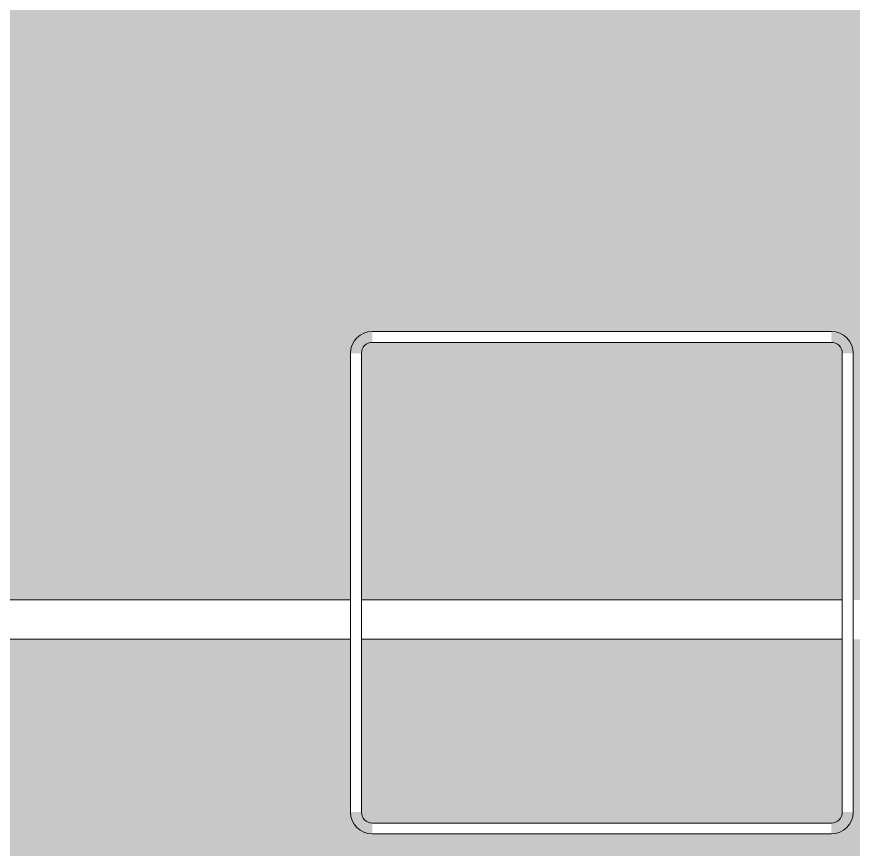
# Model space of a CAD drawing. Header units: inches. Extents: x -1551 to 2054, y 9767 to 12269.
# Drawn here: x 1128.14 to 1141.46, y 11280.94 to 11294.2 of the extents above; entities that cross this region are included whole.
import ezdxf

# ---------------------------------------------------------------- set-up
doc = ezdxf.new("R2010")
doc.units = ezdxf.units.IN
doc.header["$MEASUREMENT"] = 0
for name, color, linetype, lineweight in [('0-1', 7, 'Continuous', 5), ('0-2', 7, 'Continuous', 9), ('A-AREA-PATT-2', 254, 'Continuous', 9), ('A-WALL-1', 7, 'Continuous', 9), ('A-WALL-PATT-1', 8, 'Continuous', 9), ('A-WALL-PATT-2', 253, 'Continuous', 9), ('S-COLS', 52, 'Continuous', 9), ('S-COLS-1', 7, 'Continuous', 9)]:
    doc.layers.add(name, color=color, linetype=linetype, lineweight=lineweight)

# ---------------------------------------------------------------- blocks, each defined once
blk = doc.blocks.new('CTR - 1st Phase - Shell_rvt-1-KEY PLAN - 1ST FLOOR')
at = {"layer": 'A-WALL-PATT-1'}
h = blk.add_hatch(dxfattribs=at)
h.set_pattern_fill('FP_3', color=256, style=0, pattern_type=2)
h.set_pattern_definition([(0, (0, 0), (115.2, 28.8), [4.752, -81.648, 4.752, -81.648, -460.8]), (0, (0, 0), (115.2, 28.8), [-172.8, 4.752, -168.048, 4.752, -81.648, -201.6]), (0, (0, 0), (115.2, 28.8), [-432, 4.752, -52.848, 4.752, -139.248]), (120, (43.2, 14.4), (-82.54153, 85.36613), [4.752, -81.648, 4.752, -81.648, -460.8]), (120, (43.2, 14.4), (-82.54153, 85.36613), [-172.8, 4.752, -168.048, 4.752, -81.648, -201.6]), (120, (43.2, 14.4), (-82.54153, 85.36613), [-432, 4.752, -52.848, 4.752, -139.248]), (240, (57.6, 72), (-32.65847, -114.16613), [4.752, -81.648, 4.752, -81.648, -460.8]), (240, (57.6, 72), (-32.65847, -114.16613), [-172.8, 4.752, -168.048, 4.752, -81.648, -201.6]), (240, (57.6, 72), (-32.65847, -114.16613), [-432, 4.752, -52.848, 4.752, -139.248])])
h.paths.add_polyline_path([(-3403.674, 11284.289), (-3399.824, 11284.289), (-3399.824, 11284.914), (-3409.674, 11284.914), (-3409.674, 11284.289), (-3404.174, 11284.289)], flags=0)
h.paths.add_polyline_path([(-2823.324, 11284.289), (-2809.274, 11284.289), (-2809.274, 11284.914), (-2823.324, 11284.914), (-2823.324, 11284.696)], flags=0)
h.paths.add_polyline_path([(-2849.574, 11284.289), (-2831.324, 11284.289), (-2831.324, 11284.914), (-2849.574, 11284.914)], flags=0)
h.paths.add_polyline_path([(-2831.15, 11284.289), (-2823.498, 11284.289), (-2823.498, 11284.914), (-2831.15, 11284.914), (-2831.15, 11284.575)], flags=0)
h.paths.add_polyline_path([(-2180.97, 11284.289), (-2175.674, 11284.289), (-2175.674, 11284.914), (-2274.224, 11284.914), (-2274.224, 11284.289), (-2248.506, 11284.289)], flags=0)
h.paths.add_polyline_path([(-2922.574, 11284.289), (-2920.574, 11284.289), (-2920.574, 11284.914), (-2945.124, 11284.914), (-2945.124, 11284.289), (-2943.574, 11284.289)], flags=0)
h.paths.add_polyline_path([(-3290.724, 11284.289), (-3281.324, 11284.289), (-3281.324, 11284.914), (-3290.724, 11284.914)], flags=0)
h.paths.add_polyline_path([(-2309.724, 11284.289), (-2309.724, 11284.914), (-2311.974, 11284.914), (-2311.974, 11284.289)], flags=0)
h.paths.add_polyline_path([(-2451.116, 11284.289), (-2444.474, 11284.289), (-2444.474, 11284.914), (-2508.686, 11284.914), (-2508.686, 11284.289)], flags=0)
h.paths.add_polyline_path([(-3161.324, 11284.289), (-3158.324, 11284.289), (-3158.324, 11284.914), (-3161.324, 11284.914)], flags=0)
h.paths.add_polyline_path([(-2408.974, 11284.289), (-2349.474, 11284.289), (-2349.474, 11284.914), (-2408.974, 11284.914)], flags=0)
h.paths.add_polyline_path([(-3150.498, 11284.289), (-3150.498, 11284.914), (-3158.15, 11284.773), (-3158.15, 11284.289)], flags=0)
h.paths.add_polyline_path([(-2773.774, 11284.289), (-2750.724, 11284.289), (-2750.724, 11284.914), (-2773.774, 11284.914)], flags=0)
h.paths.add_polyline_path([(-2518.653, 11284.289), (-2517.561, 11284.448), (-2517.561, 11284.914), (-2542.374, 11284.914), (-2542.374, 11284.289)], flags=0)
h.paths.add_polyline_path([(-2887.074, 11284.289), (-2887.074, 11284.914), (-2912.074, 11284.914), (-2912.074, 11284.289)], flags=0)
h.paths.add_polyline_path([(-2582.124, 11284.289), (-2579.874, 11284.289), (-2579.874, 11284.914), (-2582.124, 11284.914)], flags=0)
h.paths.add_polyline_path([(-3150.324, 11284.289), (-3147.324, 11284.289), (-3147.324, 11284.914), (-3150.324, 11284.914), (-3150.324, 11284.423)], flags=0)
h.paths.add_polyline_path([(-2653.726, 11284.289), (-2617.624, 11284.289), (-2617.624, 11284.914), (-2678.724, 11284.914), (-2678.724, 11284.289)], flags=0)
h.paths.add_polyline_path([(-2706.599, 11284.289), (-2706.599, 11284.914), (-2710.474, 11284.765), (-2710.474, 11284.289)], flags=0)
h.paths.add_polyline_path([(-3021.924, 11284.289), (-3021.924, 11284.914), (-3027.324, 11284.914), (-3027.324, 11284.289), (-3026.324, 11284.289)], flags=0)
h.paths.add_polyline_path([(-2721.262, 11284.289), (-2718.974, 11284.438), (-2718.974, 11284.914), (-2722.849, 11284.914), (-2722.849, 11284.289)], flags=0)
h.paths.add_polyline_path([(-2104.923, 11284.289), (-2104.824, 11284.289), (-2104.824, 11284.914), (-2140.174, 11284.914), (-2140.174, 11284.289), (-2113.433, 11284.289)], flags=0)
at = {"layer": 'A-WALL-PATT-2'}
h = blk.add_hatch(dxfattribs=at)
h.set_pattern_fill('FP_4', color=256, style=0, pattern_type=2)
h.set_pattern_definition([(161.57, (1.8, 1.8), (-14.4010124, -0.0012439), [0, -102.456, 11.376, 0]), (18.43, (-1.8, 1.8), (-14.4010124, 0.0012439), [0, -102.456, 11.376, 0]), (108.43, (1.8, 1.8), (7.1973965, -36.003153), [34.146, -79.686]), (71.57, (-1.8, 1.8), (7.1973965, 36.003153), [34.146, -79.686])])
h.paths.add_polyline_path([(-3404.174, 11278.789), (-3399.824, 11278.789), (-3399.824, 11284.289), (-3404.174, 11284.289), (-3404.174, 11278.818)], flags=0)
h.paths.add_polyline_path([(-3290.724, 11278.789), (-3281.324, 11278.789), (-3281.324, 11284.289), (-3290.724, 11284.289)], flags=0)
h.paths.add_polyline_path([(-2099.324, 11278.789), (-2099.448, 11284.289), (-2140.174, 11284.289), (-2140.174, 11278.789), (-2100.538, 11278.789)], flags=0)
h.paths.add_polyline_path([(-3160.25, 11278.789), (-3147.324, 11278.789), (-3147.324, 11284.289), (-3150.324, 11284.289), (-3150.324, 11281.537), (-3150.498, 11281.537), (-3150.498, 11284.289), (-3158.15, 11284.289), (-3158.15, 11281.537), (-3158.324, 11281.537), (-3158.324, 11284.289), (-3161.324, 11284.289), (-3161.324, 11278.789)], flags=0)
h.paths.add_polyline_path([(-2175.674, 11278.789), (-2175.674, 11284.289), (-2274.224, 11284.289), (-2274.224, 11278.789), (-2180.97, 11278.789)], flags=0)
h.paths.add_polyline_path([(-3027.324, 11278.789), (-3021.924, 11278.897), (-3021.924, 11284.289), (-3027.324, 11284.289)], flags=0)
h.paths.add_polyline_path([(-2945.124, 11278.789), (-2887.074, 11278.789), (-2887.074, 11284.289), (-2945.124, 11284.289)], flags=0)
h.paths.add_polyline_path([(-2849.574, 11278.789), (-2809.274, 11278.789), (-2809.274, 11284.289), (-2823.324, 11284.289), (-2823.324, 11281.537), (-2823.498, 11281.537), (-2823.498, 11284.289), (-2831.15, 11284.289), (-2831.15, 11281.537), (-2831.324, 11281.537), (-2831.324, 11284.289), (-2849.574, 11284.289), (-2849.574, 11281.189)], flags=0)
h.paths.add_polyline_path([(-2311.974, 11278.789), (-2309.724, 11278.789), (-2309.724, 11284.289), (-2311.974, 11284.289), (-2311.974, 11279.539)], flags=0)
h.paths.add_polyline_path([(-2349.474, 11278.789), (-2349.474, 11284.289), (-2408.974, 11284.289), (-2408.974, 11278.789), (-2369.124, 11278.789)], flags=0)
h.paths.add_polyline_path([(-2773.774, 11278.789), (-2750.724, 11278.789), (-2750.724, 11284.289), (-2773.774, 11284.289), (-2773.774, 11279.539)], flags=0)
h.paths.add_polyline_path([(-2444.474, 11278.789), (-2444.474, 11284.289), (-2542.374, 11284.289), (-2542.374, 11278.789), (-2451.116, 11278.789)], flags=0)
h.paths.add_polyline_path([(-2722.849, 11278.789), (-2706.599, 11278.789), (-2706.599, 11284.289), (-2722.849, 11284.289), (-2722.849, 11283.366)], flags=0)
h.paths.add_polyline_path([(-2678.724, 11278.789), (-2617.624, 11278.789), (-2617.624, 11284.289), (-2678.724, 11284.289)], flags=0)
h.paths.add_polyline_path([(-2579.874, 11278.789), (-2579.874, 11284.289), (-2582.124, 11284.289), (-2582.124, 11278.789)], flags=0)
h.paths.add_polyline_path([(-2830.976, 11281.189), (-2830.976, 11281.363), (-2823.672, 11281.363), (-2823.672, 11281.189), (-2826.859, 11281.189)], flags=0)
h.paths.add_polyline_path([(-3155.215, 11281.189), (-3157.976, 11281.189), (-3157.976, 11281.363), (-3150.672, 11281.363), (-3150.672, 11281.189)], flags=0)
at = {"layer": 'A-WALL-1'}
for p, q in [((-2831.324, 11284.914), (-2849.574, 11284.914)), ((-2823.498, 11284.914), (-2831.15, 11284.914)), ((-2831.324, 11284.289), (-2849.574, 11284.289)), ((-2823.498, 11284.289), (-2831.15, 11284.289))]:
    blk.add_line(p, q, dxfattribs=at)
blk = doc.blocks.new('HSS-Hollow Structural Section-Column - HSS8X8X3_16-V32-KEY PLAN - 1ST FLOOR')
at = {"layer": 'S-COLS'}
h = blk.add_hatch(dxfattribs=at)
h.set_pattern_fill('FP_22', color=256, style=0, pattern_type=2)
h.set_pattern_definition([(45, (2827.324, -11285.19), (-35.63818, 35.63818), []), (45, (2827.324, -11231.19), (-35.63818, 35.63818), [])])
h.paths.add_polyline_path([(3.652, -4), (3.652, -3.826), (-3.652, -3.826), (-3.652, -4), (0.465, -4)], flags=0)
h.paths.add_polyline_path([(-4, -3.652), (-3.826, -3.652), (-3.826, 3.652), (-4, 3.652), (-4, -3.391)], flags=0)
h.paths.add_polyline_path([(3.826, -3.652), (4, -3.652), (4, 3.652), (3.826, 3.652), (3.826, -0.9)], flags=0)
h.paths.add_polyline_path([(3.652, 3.826), (3.652, 4), (-3.652, 4), (-3.652, 3.826)], flags=0)
at = {"layer": 'S-COLS-1'}
for p, q in [((3.652, 4), (-3.652, 4)), ((-3.652, 3.826), (3.652, 3.826)), ((-4, 3.652), (-4, -3.652)), ((-3.826, -3.652), (-3.826, 3.652)), ((3.826, 3.652), (3.826, -3.652)), ((4, -3.652), (4, 3.652)), ((3.652, -3.826), (-3.652, -3.826)), ((-3.652, -4), (3.652, -4))]:
    blk.add_line(p, q, dxfattribs=at)
for centre, radius, start, end in [((-3.652, 3.652), 0.348, 90, 180), ((3.652, 3.652), 0.348, 360, 90), ((-3.652, 3.652), 0.174, 90, 180), ((3.652, 3.652), 0.174, 0, 90), ((-3.652, -3.652), 0.348, 180, 270), ((-3.652, -3.652), 0.174, 180, 270), ((3.652, -3.652), 0.174, 270, 360), ((3.652, -3.652), 0.348, 270, 360)]:
    blk.add_arc(centre, radius, start, end, dxfattribs=at)
blk = doc.blocks.new('CTR - 1st Phase - Structure_rvt-1-KEY PLAN - 1ST FLOOR')
at = {"layer": '0-2'}
blk.add_blockref('HSS-Hollow Structural Section-Column - HSS8X8X3_16-V32-KEY PLAN - 1ST FLOOR', (-2827.324, 11285.189), dxfattribs=at)

msp = doc.modelspace()

# ---------------------------------------------------------------- hatches: boundary and pattern name
at = {"layer": 'A-AREA-PATT-2'}
h = msp.add_hatch(color=256, dxfattribs=at)
h.paths.add_polyline_path([(1077.706, 11282.102), (1077.831, 11282.102), (1077.831, 11284.914), (1078.456, 11284.914), (1078.456, 11282.102), (1114.456, 11282.102), (1114.456, 11284.914), (1115.081, 11284.914), (1115.206, 11284.914), (1133.456, 11284.914), (1133.456, 11288.841), (1133.63, 11288.841), (1133.63, 11284.914), (1141.282, 11284.914), (1141.282, 11288.841), (1141.456, 11288.841), (1141.456, 11284.914), (1214.056, 11284.914), (1214.056, 11305.727), (1241.931, 11305.727), (1241.931, 11284.914), (1245.806, 11284.914), (1245.806, 11622.614), (1241.743, 11622.614), (1241.743, 11624.552), (1241.118, 11624.552), (1241.118, 11626.239), (1206.368, 11626.239), (1206.368, 11624.552), (1205.743, 11624.552), (1205.743, 11622.614), (1180.081, 11622.614), (1180.081, 11640.614), (1052.706, 11640.614), (1052.706, 11284.914), (1077.706, 11284.914), (1077.706, 11284.289)], flags=0)
h.paths.add_polyline_path([(1141.108, 11289.015), (1133.804, 11289.015), (1133.804, 11289.189), (1141.108, 11289.189)], flags=0)
h.paths.add_polyline_path([(1239.993, 11586.614), (1239.993, 11622.614), (1241.743, 11622.614), (1241.743, 11586.614)], flags=0)

# ---------------------------------------------------------------- block references
at = {"layer": '0-1'}
for name in ['CTR - 1st Phase - Shell_rvt-1-KEY PLAN - 1ST FLOOR', 'CTR - 1st Phase - Structure_rvt-1-KEY PLAN - 1ST FLOOR']:
    msp.add_blockref(name, (3964.779, 0), dxfattribs=at)

doc.saveas('drawing.dxf')
